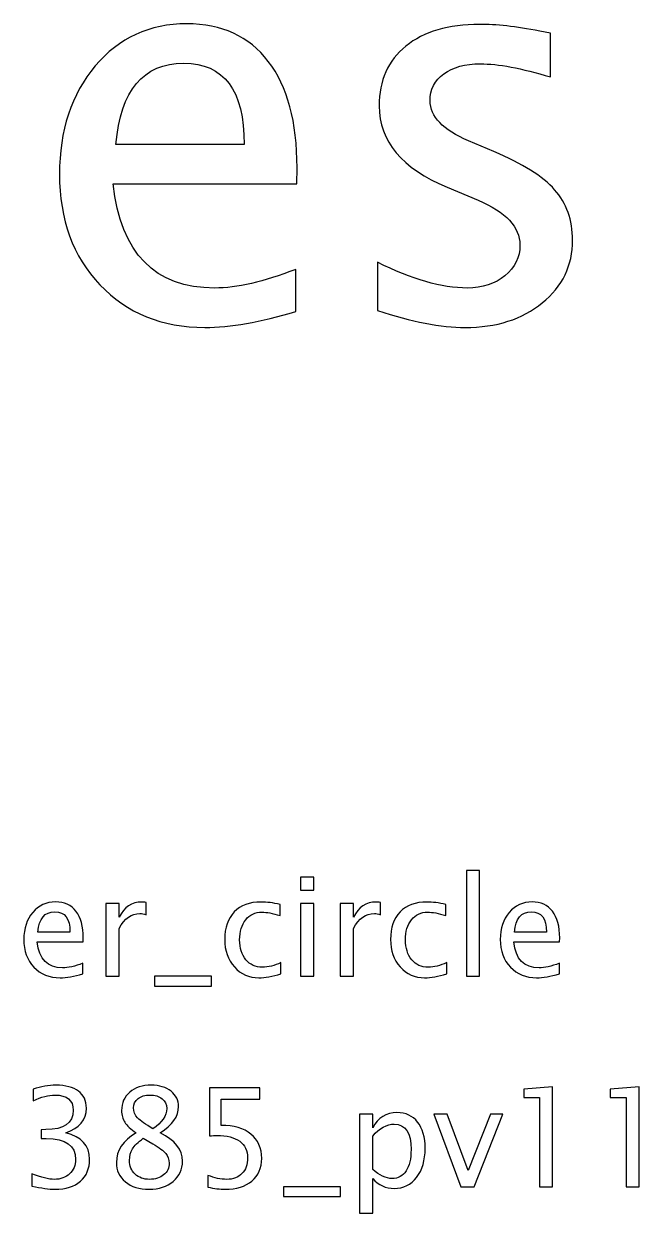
# Model space of a CAD drawing. Header units: centimetres. Extents: x -57 to 41, y -60 to 58.
# Drawn here: x -38.6 to -32.89, y -19.03 to -8 of the extents above; entities that cross this region are included whole.
import ezdxf

# ---------------------------------------------------------------- set-up
doc = ezdxf.new("R2010")
doc.units = ezdxf.units.CM
doc.header["$MEASUREMENT"] = 0
doc.layers.add('Layer 1', color=7, linetype='Continuous')

msp = doc.modelspace()

# ---------------------------------------------------------------- linework, layer by layer
at = {"layer": 'Layer 1'}
for points, knots in [([(-36.07759, -10.67094), (-36.40525, -10.76915), (-36.6855, -10.81826), (-36.91918, -10.81826), (-36.91918, -10.81826), (-37.31796, -10.81826), (-37.64223, -10.68618), (-37.892, -10.42287), (-37.892, -10.42287), (-38.14176, -10.15955), (-38.26707, -9.81835), (-38.26707, -9.3984), (-38.26707, -9.3984), (-38.26707, -8.99115), (-38.157, -8.65672), (-37.93602, -8.3951), (-37.93602, -8.3951), (-37.71504, -8.13433), (-37.43226, -8.00394), (-37.08766, -8.00394), (-37.08766, -8.00394), (-36.7617, -8.00394), (-36.50939, -8.11993), (-36.33159, -8.35192), (-36.33159, -8.35192), (-36.15379, -8.58391), (-36.06489, -8.91241), (-36.06489, -9.33829), (-36.06489, -9.33829), (-36.06489, -9.33829), (-36.06743, -9.4873), (-36.06743, -9.4873), (-36.06743, -9.4873), (-36.06743, -9.4873), (-37.76923, -9.4873), (-37.76923, -9.4873), (-37.76923, -9.4873), (-37.69811, -10.13077), (-37.384, -10.4525), (-36.82774, -10.4525), (-36.82774, -10.4525), (-36.62369, -10.4525), (-36.37392, -10.39493), (-36.07759, -10.27978), (-36.07759, -10.27978), (-36.07759, -10.27978), (-36.07759, -10.67094), (-36.07759, -10.67094)], [0, 0, 0, 0, 0.07692308, 0.07692308, 0.07692308, 0.07692308, 0.15384615, 0.15384615, 0.15384615, 0.15384615, 0.23076923, 0.23076923, 0.23076923, 0.23076923, 0.30769231, 0.30769231, 0.30769231, 0.30769231, 0.38461538, 0.38461538, 0.38461538, 0.38461538, 0.46153846, 0.46153846, 0.46153846, 0.46153846, 0.53846154, 0.53846154, 0.53846154, 0.53846154, 0.61538462, 0.61538462, 0.61538462, 0.61538462, 0.69230769, 0.69230769, 0.69230769, 0.69230769, 0.76923077, 0.76923077, 0.76923077, 0.76923077, 0.84615385, 0.84615385, 0.84615385, 0.84615385, 1, 1, 1, 1]), ([(-35.31982, -10.66078), (-35.31982, -10.66078), (-35.31982, -10.21374), (-35.31982, -10.21374), (-35.31982, -10.21374), (-35.00063, -10.37291), (-34.72377, -10.4525), (-34.48755, -10.4525), (-34.48755, -10.4525), (-34.347, -10.4525), (-34.23016, -10.4144), (-34.13787, -10.3382), (-34.13787, -10.3382), (-34.04559, -10.26285), (-33.99902, -10.16802), (-33.99902, -10.05372), (-33.99902, -10.05372), (-33.99902, -9.88693), (-34.12856, -9.74892), (-34.38764, -9.6397), (-34.38764, -9.6397), (-34.38764, -9.6397), (-34.67297, -9.51863), (-34.67297, -9.51863), (-34.67297, -9.51863), (-35.09376, -9.34421), (-35.30458, -9.09191), (-35.30458, -8.76425), (-35.30458, -8.76425), (-35.30458, -8.52972), (-35.22161, -8.34515), (-35.05566, -8.21053), (-35.05566, -8.21053), (-34.88971, -8.07591), (-34.66196, -8.00902), (-34.37325, -8.00902), (-34.37325, -8.00902), (-34.22339, -8.00902), (-34.03712, -8.02934), (-33.81614, -8.07083), (-33.81614, -8.07083), (-33.81614, -8.07083), (-33.71454, -8.0903), (-33.71454, -8.0903), (-33.71454, -8.0903), (-33.71454, -8.0903), (-33.71454, -8.4967), (-33.71454, -8.4967), (-33.71454, -8.4967), (-33.98632, -8.41542), (-34.20307, -8.37478), (-34.36478, -8.37478), (-34.36478, -8.37478), (-34.50702, -8.37478), (-34.61963, -8.40611), (-34.70514, -8.46791), (-34.70514, -8.46791), (-34.78981, -8.52972), (-34.83214, -8.61269), (-34.83214, -8.71683), (-34.83214, -8.71683), (-34.83214, -8.86331), (-34.71361, -8.98777), (-34.47569, -9.08852), (-34.47569, -9.08852), (-34.47569, -9.08852), (-34.24117, -9.18758), (-34.24117, -9.18758), (-34.24117, -9.18758), (-33.97531, -9.29934), (-33.78735, -9.41787), (-33.67729, -9.54233), (-33.67729, -9.54233), (-33.56637, -9.66679), (-33.51134, -9.82258), (-33.51134, -10.00885), (-33.51134, -10.00885), (-33.51134, -10.24507), (-33.60447, -10.43895), (-33.79159, -10.59051), (-33.79159, -10.59051), (-33.97785, -10.74206), (-34.21661, -10.81826), (-34.50702, -10.81826), (-34.50702, -10.81826), (-34.73054, -10.81826), (-35.00063, -10.76577), (-35.31982, -10.66078)], [0, 0, 0, 0, 0.04347826, 0.04347826, 0.04347826, 0.04347826, 0.08695652, 0.08695652, 0.08695652, 0.08695652, 0.13043478, 0.13043478, 0.13043478, 0.13043478, 0.17391304, 0.17391304, 0.17391304, 0.17391304, 0.2173913, 0.2173913, 0.2173913, 0.2173913, 0.26086957, 0.26086957, 0.26086957, 0.26086957, 0.30434783, 0.30434783, 0.30434783, 0.30434783, 0.34782609, 0.34782609, 0.34782609, 0.34782609, 0.39130435, 0.39130435, 0.39130435, 0.39130435, 0.43478261, 0.43478261, 0.43478261, 0.43478261, 0.47826087, 0.47826087, 0.47826087, 0.47826087, 0.52173913, 0.52173913, 0.52173913, 0.52173913, 0.56521739, 0.56521739, 0.56521739, 0.56521739, 0.60869565, 0.60869565, 0.60869565, 0.60869565, 0.65217391, 0.65217391, 0.65217391, 0.65217391, 0.69565217, 0.69565217, 0.69565217, 0.69565217, 0.73913043, 0.73913043, 0.73913043, 0.73913043, 0.7826087, 0.7826087, 0.7826087, 0.7826087, 0.82608696, 0.82608696, 0.82608696, 0.82608696, 0.86956522, 0.86956522, 0.86956522, 0.86956522, 0.91304348, 0.91304348, 0.91304348, 0.91304348, 1, 1, 1, 1]), ([(-37.74383, -9.12154), (-37.74383, -9.12154), (-36.55511, -9.12154), (-36.55511, -9.12154), (-36.55511, -9.12154), (-36.55511, -8.62031), (-36.74222, -8.3697), (-37.1156, -8.3697), (-37.1156, -8.3697), (-37.49152, -8.3697), (-37.70065, -8.62031), (-37.74383, -9.12154)], [0, 0, 0, 0, 0.25, 0.25, 0.25, 0.25, 0.5, 0.5, 0.5, 0.5, 1, 1, 1, 1]), ([(-34.49487, -16.82956), (-34.49487, -16.82956), (-34.49487, -15.85039), (-34.49487, -15.85039), (-34.49487, -15.85039), (-34.49487, -15.85039), (-34.37295, -15.85039), (-34.37295, -15.85039), (-34.37295, -15.85039), (-34.37295, -15.85039), (-34.37295, -16.82956), (-34.37295, -16.82956), (-34.37295, -16.82956), (-34.37295, -16.82956), (-34.49487, -16.82956), (-34.49487, -16.82956)], [0, 0, 0, 0, 0.2, 0.2, 0.2, 0.2, 0.4, 0.4, 0.4, 0.4, 0.6, 0.6, 0.6, 0.6, 1, 1, 1, 1]), ([(-36.03199, -16.03327), (-36.03199, -16.03327), (-36.03199, -15.91135), (-36.03199, -15.91135), (-36.03199, -15.91135), (-36.03199, -15.91135), (-35.91007, -15.91135), (-35.91007, -15.91135), (-35.91007, -15.91135), (-35.91007, -15.91135), (-35.91007, -16.03327), (-35.91007, -16.03327), (-35.91007, -16.03327), (-35.91007, -16.03327), (-36.03199, -16.03327), (-36.03199, -16.03327)], [0, 0, 0, 0, 0.2, 0.2, 0.2, 0.2, 0.4, 0.4, 0.4, 0.4, 0.6, 0.6, 0.6, 0.6, 1, 1, 1, 1]), ([(-38.05065, -16.80797), (-38.13256, -16.83252), (-38.20263, -16.8448), (-38.26105, -16.8448), (-38.26105, -16.8448), (-38.36074, -16.8448), (-38.44181, -16.81178), (-38.50425, -16.74595), (-38.50425, -16.74595), (-38.56669, -16.68012), (-38.59802, -16.59482), (-38.59802, -16.48983), (-38.59802, -16.48983), (-38.59802, -16.38802), (-38.5705, -16.30441), (-38.51526, -16.23901), (-38.51526, -16.23901), (-38.46001, -16.17382), (-38.38932, -16.14122), (-38.30317, -16.14122), (-38.30317, -16.14122), (-38.22168, -16.14122), (-38.1586, -16.17022), (-38.11415, -16.22821), (-38.11415, -16.22821), (-38.0697, -16.28621), (-38.04747, -16.36834), (-38.04747, -16.47481), (-38.04747, -16.47481), (-38.04747, -16.47481), (-38.04811, -16.51206), (-38.04811, -16.51206), (-38.04811, -16.51206), (-38.04811, -16.51206), (-38.47356, -16.51206), (-38.47356, -16.51206), (-38.47356, -16.51206), (-38.45578, -16.67293), (-38.37725, -16.75336), (-38.23819, -16.75336), (-38.23819, -16.75336), (-38.18717, -16.75336), (-38.12473, -16.73897), (-38.05065, -16.71018), (-38.05065, -16.71018), (-38.05065, -16.71018), (-38.05065, -16.80797), (-38.05065, -16.80797)], [0, 0, 0, 0, 0.07692308, 0.07692308, 0.07692308, 0.07692308, 0.15384615, 0.15384615, 0.15384615, 0.15384615, 0.23076923, 0.23076923, 0.23076923, 0.23076923, 0.30769231, 0.30769231, 0.30769231, 0.30769231, 0.38461538, 0.38461538, 0.38461538, 0.38461538, 0.46153846, 0.46153846, 0.46153846, 0.46153846, 0.53846154, 0.53846154, 0.53846154, 0.53846154, 0.61538462, 0.61538462, 0.61538462, 0.61538462, 0.69230769, 0.69230769, 0.69230769, 0.69230769, 0.76923077, 0.76923077, 0.76923077, 0.76923077, 0.84615385, 0.84615385, 0.84615385, 0.84615385, 1, 1, 1, 1]), ([(-37.83708, -16.82956), (-37.83708, -16.82956), (-37.83708, -16.15646), (-37.83708, -16.15646), (-37.83708, -16.15646), (-37.83708, -16.15646), (-37.71516, -16.15646), (-37.71516, -16.15646), (-37.71516, -16.15646), (-37.71516, -16.15646), (-37.71516, -16.28367), (-37.71516, -16.28367), (-37.71516, -16.28367), (-37.66669, -16.18948), (-37.59641, -16.14249), (-37.50413, -16.14249), (-37.50413, -16.14249), (-37.49164, -16.14249), (-37.47852, -16.14355), (-37.46497, -16.14566), (-37.46497, -16.14566), (-37.46497, -16.14566), (-37.46497, -16.25975), (-37.46497, -16.25975), (-37.46497, -16.25975), (-37.48614, -16.25277), (-37.50476, -16.24917), (-37.52085, -16.24917), (-37.52085, -16.24917), (-37.59832, -16.24917), (-37.66309, -16.29489), (-37.71516, -16.38654), (-37.71516, -16.38654), (-37.71516, -16.38654), (-37.71516, -16.82956), (-37.71516, -16.82956), (-37.71516, -16.82956), (-37.71516, -16.82956), (-37.83708, -16.82956), (-37.83708, -16.82956)], [0, 0, 0, 0, 0.09090909, 0.09090909, 0.09090909, 0.09090909, 0.18181818, 0.18181818, 0.18181818, 0.18181818, 0.27272727, 0.27272727, 0.27272727, 0.27272727, 0.36363636, 0.36363636, 0.36363636, 0.36363636, 0.45454545, 0.45454545, 0.45454545, 0.45454545, 0.54545455, 0.54545455, 0.54545455, 0.54545455, 0.63636364, 0.63636364, 0.63636364, 0.63636364, 0.72727273, 0.72727273, 0.72727273, 0.72727273, 0.81818182, 0.81818182, 0.81818182, 0.81818182, 1, 1, 1, 1]), ([(-36.21508, -16.80924), (-36.29403, -16.83295), (-36.36219, -16.8448), (-36.41955, -16.8448), (-36.41955, -16.8448), (-36.51057, -16.8448), (-36.58592, -16.81114), (-36.64582, -16.74405), (-36.64582, -16.74405), (-36.70572, -16.67674), (-36.73578, -16.59186), (-36.73578, -16.48962), (-36.73578, -16.48962), (-36.73578, -16.3804), (-36.70615, -16.2951), (-36.64688, -16.23414), (-36.64688, -16.23414), (-36.58761, -16.17297), (-36.50485, -16.14249), (-36.39859, -16.14249), (-36.39859, -16.14249), (-36.34631, -16.14249), (-36.28747, -16.14969), (-36.2227, -16.16408), (-36.2227, -16.16408), (-36.2227, -16.16408), (-36.2227, -16.26695), (-36.2227, -16.26695), (-36.2227, -16.26695), (-36.29149, -16.24663), (-36.34758, -16.23647), (-36.39076, -16.23647), (-36.39076, -16.23647), (-36.45342, -16.23647), (-36.50358, -16.25996), (-36.54105, -16.30674), (-36.54105, -16.30674), (-36.57851, -16.35352), (-36.59735, -16.41596), (-36.59735, -16.49386), (-36.59735, -16.49386), (-36.59735, -16.56942), (-36.57788, -16.63038), (-36.53914, -16.67716), (-36.53914, -16.67716), (-36.50041, -16.72373), (-36.44982, -16.74701), (-36.38695, -16.74701), (-36.38695, -16.74701), (-36.33128, -16.74701), (-36.27413, -16.73262), (-36.21508, -16.70383), (-36.21508, -16.70383), (-36.21508, -16.70383), (-36.21508, -16.80924), (-36.21508, -16.80924)], [0, 0, 0, 0, 0.06666667, 0.06666667, 0.06666667, 0.06666667, 0.13333333, 0.13333333, 0.13333333, 0.13333333, 0.2, 0.2, 0.2, 0.2, 0.26666667, 0.26666667, 0.26666667, 0.26666667, 0.33333333, 0.33333333, 0.33333333, 0.33333333, 0.4, 0.4, 0.4, 0.4, 0.46666667, 0.46666667, 0.46666667, 0.46666667, 0.53333333, 0.53333333, 0.53333333, 0.53333333, 0.6, 0.6, 0.6, 0.6, 0.66666667, 0.66666667, 0.66666667, 0.66666667, 0.73333333, 0.73333333, 0.73333333, 0.73333333, 0.8, 0.8, 0.8, 0.8, 0.86666667, 0.86666667, 0.86666667, 0.86666667, 1, 1, 1, 1]), ([(-36.03199, -16.82956), (-36.03199, -16.82956), (-36.03199, -16.15646), (-36.03199, -16.15646), (-36.03199, -16.15646), (-36.03199, -16.15646), (-35.91007, -16.15646), (-35.91007, -16.15646), (-35.91007, -16.15646), (-35.91007, -16.15646), (-35.91007, -16.82956), (-35.91007, -16.82956), (-35.91007, -16.82956), (-35.91007, -16.82956), (-36.03199, -16.82956), (-36.03199, -16.82956)], [0, 0, 0, 0, 0.2, 0.2, 0.2, 0.2, 0.4, 0.4, 0.4, 0.4, 0.6, 0.6, 0.6, 0.6, 1, 1, 1, 1]), ([(-35.66496, -16.82956), (-35.66496, -16.82956), (-35.66496, -16.15646), (-35.66496, -16.15646), (-35.66496, -16.15646), (-35.66496, -16.15646), (-35.54304, -16.15646), (-35.54304, -16.15646), (-35.54304, -16.15646), (-35.54304, -16.15646), (-35.54304, -16.28367), (-35.54304, -16.28367), (-35.54304, -16.28367), (-35.49457, -16.18948), (-35.42429, -16.14249), (-35.33201, -16.14249), (-35.33201, -16.14249), (-35.31952, -16.14249), (-35.3064, -16.14355), (-35.29285, -16.14566), (-35.29285, -16.14566), (-35.29285, -16.14566), (-35.29285, -16.25975), (-35.29285, -16.25975), (-35.29285, -16.25975), (-35.31402, -16.25277), (-35.33264, -16.24917), (-35.34873, -16.24917), (-35.34873, -16.24917), (-35.4262, -16.24917), (-35.49097, -16.29489), (-35.54304, -16.38654), (-35.54304, -16.38654), (-35.54304, -16.38654), (-35.54304, -16.82956), (-35.54304, -16.82956), (-35.54304, -16.82956), (-35.54304, -16.82956), (-35.66496, -16.82956), (-35.66496, -16.82956)], [0, 0, 0, 0, 0.09090909, 0.09090909, 0.09090909, 0.09090909, 0.18181818, 0.18181818, 0.18181818, 0.18181818, 0.27272727, 0.27272727, 0.27272727, 0.27272727, 0.36363636, 0.36363636, 0.36363636, 0.36363636, 0.45454545, 0.45454545, 0.45454545, 0.45454545, 0.54545455, 0.54545455, 0.54545455, 0.54545455, 0.63636364, 0.63636364, 0.63636364, 0.63636364, 0.72727273, 0.72727273, 0.72727273, 0.72727273, 0.81818182, 0.81818182, 0.81818182, 0.81818182, 1, 1, 1, 1]), ([(-34.67796, -16.80924), (-34.75691, -16.83295), (-34.82507, -16.8448), (-34.88243, -16.8448), (-34.88243, -16.8448), (-34.97345, -16.8448), (-35.0488, -16.81114), (-35.1087, -16.74405), (-35.1087, -16.74405), (-35.1686, -16.67674), (-35.19866, -16.59186), (-35.19866, -16.48962), (-35.19866, -16.48962), (-35.19866, -16.3804), (-35.16903, -16.2951), (-35.10976, -16.23414), (-35.10976, -16.23414), (-35.05049, -16.17297), (-34.96773, -16.14249), (-34.86147, -16.14249), (-34.86147, -16.14249), (-34.80919, -16.14249), (-34.75035, -16.14969), (-34.68558, -16.16408), (-34.68558, -16.16408), (-34.68558, -16.16408), (-34.68558, -16.26695), (-34.68558, -16.26695), (-34.68558, -16.26695), (-34.75437, -16.24663), (-34.81046, -16.23647), (-34.85364, -16.23647), (-34.85364, -16.23647), (-34.9163, -16.23647), (-34.96646, -16.25996), (-35.00393, -16.30674), (-35.00393, -16.30674), (-35.04139, -16.35352), (-35.06023, -16.41596), (-35.06023, -16.49386), (-35.06023, -16.49386), (-35.06023, -16.56942), (-35.04076, -16.63038), (-35.00202, -16.67716), (-35.00202, -16.67716), (-34.96329, -16.72373), (-34.9127, -16.74701), (-34.84983, -16.74701), (-34.84983, -16.74701), (-34.79416, -16.74701), (-34.73701, -16.73262), (-34.67796, -16.70383), (-34.67796, -16.70383), (-34.67796, -16.70383), (-34.67796, -16.80924), (-34.67796, -16.80924)], [0, 0, 0, 0, 0.06666667, 0.06666667, 0.06666667, 0.06666667, 0.13333333, 0.13333333, 0.13333333, 0.13333333, 0.2, 0.2, 0.2, 0.2, 0.26666667, 0.26666667, 0.26666667, 0.26666667, 0.33333333, 0.33333333, 0.33333333, 0.33333333, 0.4, 0.4, 0.4, 0.4, 0.46666667, 0.46666667, 0.46666667, 0.46666667, 0.53333333, 0.53333333, 0.53333333, 0.53333333, 0.6, 0.6, 0.6, 0.6, 0.66666667, 0.66666667, 0.66666667, 0.66666667, 0.73333333, 0.73333333, 0.73333333, 0.73333333, 0.8, 0.8, 0.8, 0.8, 0.86666667, 0.86666667, 0.86666667, 0.86666667, 1, 1, 1, 1]), ([(-33.63381, -16.80797), (-33.71572, -16.83252), (-33.78579, -16.8448), (-33.84421, -16.8448), (-33.84421, -16.8448), (-33.9439, -16.8448), (-34.02497, -16.81178), (-34.08741, -16.74595), (-34.08741, -16.74595), (-34.14985, -16.68012), (-34.18118, -16.59482), (-34.18118, -16.48983), (-34.18118, -16.48983), (-34.18118, -16.38802), (-34.15366, -16.30441), (-34.09842, -16.23901), (-34.09842, -16.23901), (-34.04317, -16.17382), (-33.97248, -16.14122), (-33.88633, -16.14122), (-33.88633, -16.14122), (-33.80484, -16.14122), (-33.74176, -16.17022), (-33.69731, -16.22821), (-33.69731, -16.22821), (-33.65286, -16.28621), (-33.63063, -16.36834), (-33.63063, -16.47481), (-33.63063, -16.47481), (-33.63063, -16.47481), (-33.63127, -16.51206), (-33.63127, -16.51206), (-33.63127, -16.51206), (-33.63127, -16.51206), (-34.05672, -16.51206), (-34.05672, -16.51206), (-34.05672, -16.51206), (-34.03894, -16.67293), (-33.96041, -16.75336), (-33.82135, -16.75336), (-33.82135, -16.75336), (-33.77033, -16.75336), (-33.70789, -16.73897), (-33.63381, -16.71018), (-33.63381, -16.71018), (-33.63381, -16.71018), (-33.63381, -16.80797), (-33.63381, -16.80797)], [0, 0, 0, 0, 0.07692308, 0.07692308, 0.07692308, 0.07692308, 0.15384615, 0.15384615, 0.15384615, 0.15384615, 0.23076923, 0.23076923, 0.23076923, 0.23076923, 0.30769231, 0.30769231, 0.30769231, 0.30769231, 0.38461538, 0.38461538, 0.38461538, 0.38461538, 0.46153846, 0.46153846, 0.46153846, 0.46153846, 0.53846154, 0.53846154, 0.53846154, 0.53846154, 0.61538462, 0.61538462, 0.61538462, 0.61538462, 0.69230769, 0.69230769, 0.69230769, 0.69230769, 0.76923077, 0.76923077, 0.76923077, 0.76923077, 0.84615385, 0.84615385, 0.84615385, 0.84615385, 1, 1, 1, 1]), ([(-38.46721, -16.42062), (-38.46721, -16.42062), (-38.17003, -16.42062), (-38.17003, -16.42062), (-38.17003, -16.42062), (-38.17003, -16.29531), (-38.21681, -16.23266), (-38.31015, -16.23266), (-38.31015, -16.23266), (-38.40413, -16.23266), (-38.45641, -16.29531), (-38.46721, -16.42062)], [0, 0, 0, 0, 0.25, 0.25, 0.25, 0.25, 0.5, 0.5, 0.5, 0.5, 1, 1, 1, 1]), ([(-34.05037, -16.42062), (-34.05037, -16.42062), (-33.75319, -16.42062), (-33.75319, -16.42062), (-33.75319, -16.42062), (-33.75319, -16.29531), (-33.79997, -16.23266), (-33.89331, -16.23266), (-33.89331, -16.23266), (-33.98729, -16.23266), (-34.03957, -16.29531), (-34.05037, -16.42062)], [0, 0, 0, 0, 0.25, 0.25, 0.25, 0.25, 0.5, 0.5, 0.5, 0.5, 1, 1, 1, 1]), ([(-37.38602, -16.921), (-37.38602, -16.921), (-37.38602, -16.82956), (-37.38602, -16.82956), (-37.38602, -16.82956), (-37.38602, -16.82956), (-36.8577, -16.82956), (-36.8577, -16.82956), (-36.8577, -16.82956), (-36.8577, -16.82956), (-36.8577, -16.921), (-36.8577, -16.921), (-36.8577, -16.921), (-36.8577, -16.921), (-37.38602, -16.921), (-37.38602, -16.921)], [0, 0, 0, 0, 0.2, 0.2, 0.2, 0.2, 0.4, 0.4, 0.4, 0.4, 0.6, 0.6, 0.6, 0.6, 1, 1, 1, 1]), ([(-38.52236, -18.77478), (-38.52236, -18.77478), (-38.52236, -18.66048), (-38.52236, -18.66048), (-38.52236, -18.66048), (-38.43515, -18.69519), (-38.36678, -18.71255), (-38.31662, -18.71255), (-38.31662, -18.71255), (-38.25756, -18.71255), (-38.20994, -18.69562), (-38.17332, -18.66154), (-38.17332, -18.66154), (-38.1367, -18.62746), (-38.1185, -18.58301), (-38.1185, -18.5284), (-38.1185, -18.5284), (-38.1185, -18.39886), (-38.20867, -18.33409), (-38.38901, -18.33409), (-38.38901, -18.33409), (-38.38901, -18.33409), (-38.43727, -18.33409), (-38.43727, -18.33409), (-38.43727, -18.33409), (-38.43727, -18.33409), (-38.43727, -18.25217), (-38.43727, -18.25217), (-38.43727, -18.25217), (-38.43727, -18.25217), (-38.39451, -18.25154), (-38.39451, -18.25154), (-38.39451, -18.25154), (-38.22497, -18.25154), (-38.14009, -18.19185), (-38.14009, -18.07226), (-38.14009, -18.07226), (-38.14009, -17.97849), (-38.19639, -17.9315), (-38.30879, -17.9315), (-38.30879, -17.9315), (-38.36911, -17.9315), (-38.436, -17.94886), (-38.50966, -17.98357), (-38.50966, -17.98357), (-38.50966, -17.98357), (-38.50966, -17.87689), (-38.50966, -17.87689), (-38.50966, -17.87689), (-38.43748, -17.85234), (-38.36784, -17.84006), (-38.30096, -17.84006), (-38.30096, -17.84006), (-38.20994, -17.84006), (-38.13988, -17.85826), (-38.09119, -17.89467), (-38.09119, -17.89467), (-38.04251, -17.93086), (-38.01817, -17.98357), (-38.01817, -18.05257), (-38.01817, -18.05257), (-38.01817, -18.16031), (-38.08188, -18.23715), (-38.20952, -18.28287), (-38.20952, -18.28287), (-38.06156, -18.31737), (-37.98769, -18.39844), (-37.98769, -18.52649), (-37.98769, -18.52649), (-37.98769, -18.61285), (-38.01626, -18.6808), (-38.0732, -18.73012), (-38.0732, -18.73012), (-38.13014, -18.77944), (-38.20846, -18.80399), (-38.30794, -18.80399), (-38.30794, -18.80399), (-38.36467, -18.80399), (-38.436, -18.79425), (-38.52236, -18.77478)], [0, 0, 0, 0, 0.04761905, 0.04761905, 0.04761905, 0.04761905, 0.0952381, 0.0952381, 0.0952381, 0.0952381, 0.14285714, 0.14285714, 0.14285714, 0.14285714, 0.19047619, 0.19047619, 0.19047619, 0.19047619, 0.23809524, 0.23809524, 0.23809524, 0.23809524, 0.28571429, 0.28571429, 0.28571429, 0.28571429, 0.33333333, 0.33333333, 0.33333333, 0.33333333, 0.38095238, 0.38095238, 0.38095238, 0.38095238, 0.42857143, 0.42857143, 0.42857143, 0.42857143, 0.47619048, 0.47619048, 0.47619048, 0.47619048, 0.52380952, 0.52380952, 0.52380952, 0.52380952, 0.57142857, 0.57142857, 0.57142857, 0.57142857, 0.61904762, 0.61904762, 0.61904762, 0.61904762, 0.66666667, 0.66666667, 0.66666667, 0.66666667, 0.71428571, 0.71428571, 0.71428571, 0.71428571, 0.76190476, 0.76190476, 0.76190476, 0.76190476, 0.80952381, 0.80952381, 0.80952381, 0.80952381, 0.85714286, 0.85714286, 0.85714286, 0.85714286, 0.9047619, 0.9047619, 0.9047619, 0.9047619, 1, 1, 1, 1]), ([(-37.55674, -18.28138), (-37.60712, -18.24625), (-37.64225, -18.21365), (-37.66194, -18.18338), (-37.66194, -18.18338), (-37.68162, -18.15333), (-37.69136, -18.11692), (-37.69136, -18.07437), (-37.69136, -18.07437), (-37.69136, -18.00495), (-37.66596, -17.94843), (-37.61537, -17.90504), (-37.61537, -17.90504), (-37.56457, -17.86165), (-37.49832, -17.84006), (-37.41662, -17.84006), (-37.41662, -17.84006), (-37.34126, -17.84006), (-37.28009, -17.85847), (-37.23331, -17.8953), (-37.23331, -17.8953), (-37.18653, -17.93192), (-37.16304, -17.97976), (-37.16304, -18.03839), (-37.16304, -18.03839), (-37.16304, -18.12729), (-37.21998, -18.20836), (-37.33364, -18.28138), (-37.33364, -18.28138), (-37.19542, -18.34912), (-37.12621, -18.43654), (-37.12621, -18.54364), (-37.12621, -18.54364), (-37.12621, -18.62005), (-37.15521, -18.68249), (-37.21299, -18.73118), (-37.21299, -18.73118), (-37.27078, -18.77965), (-37.34507, -18.80399), (-37.43609, -18.80399), (-37.43609, -18.80399), (-37.52689, -18.80399), (-37.60013, -18.78113), (-37.65601, -18.73541), (-37.65601, -18.73541), (-37.71168, -18.6899), (-37.73962, -18.62979), (-37.73962, -18.55549), (-37.73962, -18.55549), (-37.73962, -18.44543), (-37.67866, -18.3542), (-37.55674, -18.28138)], [0, 0, 0, 0, 0.07142857, 0.07142857, 0.07142857, 0.07142857, 0.14285714, 0.14285714, 0.14285714, 0.14285714, 0.21428571, 0.21428571, 0.21428571, 0.21428571, 0.28571429, 0.28571429, 0.28571429, 0.28571429, 0.35714286, 0.35714286, 0.35714286, 0.35714286, 0.42857143, 0.42857143, 0.42857143, 0.42857143, 0.5, 0.5, 0.5, 0.5, 0.57142857, 0.57142857, 0.57142857, 0.57142857, 0.64285714, 0.64285714, 0.64285714, 0.64285714, 0.71428571, 0.71428571, 0.71428571, 0.71428571, 0.78571429, 0.78571429, 0.78571429, 0.78571429, 0.85714286, 0.85714286, 0.85714286, 0.85714286, 1, 1, 1, 1]), ([(-33.8185, -18.78113), (-33.8185, -18.78113), (-33.8185, -17.95436), (-33.8185, -17.95436), (-33.8185, -17.95436), (-33.8185, -17.95436), (-33.96455, -17.95436), (-33.96455, -17.95436), (-33.96455, -17.95436), (-33.96455, -17.95436), (-33.96455, -17.87816), (-33.96455, -17.87816), (-33.96455, -17.87816), (-33.96455, -17.87816), (-33.69658, -17.8553), (-33.69658, -17.8553), (-33.69658, -17.8553), (-33.69658, -17.8553), (-33.69658, -18.78113), (-33.69658, -18.78113), (-33.69658, -18.78113), (-33.69658, -18.78113), (-33.8185, -18.78113), (-33.8185, -18.78113)], [0, 0, 0, 0, 0.14285714, 0.14285714, 0.14285714, 0.14285714, 0.28571429, 0.28571429, 0.28571429, 0.28571429, 0.42857143, 0.42857143, 0.42857143, 0.42857143, 0.57142857, 0.57142857, 0.57142857, 0.57142857, 0.71428571, 0.71428571, 0.71428571, 0.71428571, 1, 1, 1, 1]), ([(-33.01544, -18.78113), (-33.01544, -18.78113), (-33.01544, -17.95436), (-33.01544, -17.95436), (-33.01544, -17.95436), (-33.01544, -17.95436), (-33.16149, -17.95436), (-33.16149, -17.95436), (-33.16149, -17.95436), (-33.16149, -17.95436), (-33.16149, -17.87816), (-33.16149, -17.87816), (-33.16149, -17.87816), (-33.16149, -17.87816), (-32.89352, -17.8553), (-32.89352, -17.8553), (-32.89352, -17.8553), (-32.89352, -17.8553), (-32.89352, -18.78113), (-32.89352, -18.78113), (-32.89352, -18.78113), (-32.89352, -18.78113), (-33.01544, -18.78113), (-33.01544, -18.78113)], [0, 0, 0, 0, 0.14285714, 0.14285714, 0.14285714, 0.14285714, 0.28571429, 0.28571429, 0.28571429, 0.28571429, 0.42857143, 0.42857143, 0.42857143, 0.42857143, 0.57142857, 0.57142857, 0.57142857, 0.57142857, 0.71428571, 0.71428571, 0.71428571, 0.71428571, 1, 1, 1, 1]), ([(-37.4018, -18.24307), (-37.31629, -18.18656), (-37.27353, -18.1239), (-37.27353, -18.05469), (-37.27353, -18.05469), (-37.27353, -18.01765), (-37.28792, -17.98801), (-37.3165, -17.96537), (-37.3165, -17.96537), (-37.34528, -17.94272), (-37.38275, -17.9315), (-37.4291, -17.9315), (-37.4291, -17.9315), (-37.47398, -17.9315), (-37.5106, -17.94251), (-37.53875, -17.96473), (-37.53875, -17.96473), (-37.5669, -17.98696), (-37.58087, -18.01553), (-37.58087, -18.05088), (-37.58087, -18.05088), (-37.58087, -18.08517), (-37.56817, -18.11607), (-37.54277, -18.14359), (-37.54277, -18.14359), (-37.51737, -18.17089), (-37.47038, -18.20413), (-37.4018, -18.24307)], [0, 0, 0, 0, 0.125, 0.125, 0.125, 0.125, 0.25, 0.25, 0.25, 0.25, 0.375, 0.375, 0.375, 0.375, 0.5, 0.5, 0.5, 0.5, 0.625, 0.625, 0.625, 0.625, 0.75, 0.75, 0.75, 0.75, 1, 1, 1, 1]), ([(-36.89084, -18.78494), (-36.89084, -18.78494), (-36.89084, -18.67572), (-36.89084, -18.67572), (-36.89084, -18.67572), (-36.83009, -18.70027), (-36.77252, -18.71255), (-36.71748, -18.71255), (-36.71748, -18.71255), (-36.65737, -18.71255), (-36.60996, -18.69477), (-36.57546, -18.65921), (-36.57546, -18.65921), (-36.54095, -18.62365), (-36.52381, -18.57475), (-36.52381, -18.51252), (-36.52381, -18.51252), (-36.52381, -18.44564), (-36.54815, -18.39441), (-36.59683, -18.35907), (-36.59683, -18.35907), (-36.64552, -18.32372), (-36.716, -18.30615), (-36.80808, -18.30615), (-36.80808, -18.30615), (-36.82946, -18.30615), (-36.8521, -18.30763), (-36.8756, -18.31059), (-36.8756, -18.31059), (-36.8756, -18.31059), (-36.8756, -17.86292), (-36.8756, -17.86292), (-36.8756, -17.86292), (-36.8756, -17.86292), (-36.41078, -17.86292), (-36.41078, -17.86292), (-36.41078, -17.86292), (-36.41078, -17.86292), (-36.41078, -17.9696), (-36.41078, -17.9696), (-36.41078, -17.9696), (-36.41078, -17.9696), (-36.76892, -17.9696), (-36.76892, -17.9696), (-36.76892, -17.9696), (-36.76892, -17.9696), (-36.76892, -18.21217), (-36.76892, -18.21217), (-36.76892, -18.21217), (-36.65081, -18.21217), (-36.55873, -18.23926), (-36.49248, -18.29345), (-36.49248, -18.29345), (-36.42623, -18.34742), (-36.393, -18.42235), (-36.393, -18.51824), (-36.393, -18.51824), (-36.393, -18.60756), (-36.42306, -18.67741), (-36.48317, -18.728), (-36.48317, -18.728), (-36.54328, -18.77859), (-36.62626, -18.80399), (-36.73209, -18.80399), (-36.73209, -18.80399), (-36.77929, -18.80399), (-36.83221, -18.79764), (-36.89084, -18.78494)], [0, 0, 0, 0, 0.05555556, 0.05555556, 0.05555556, 0.05555556, 0.11111111, 0.11111111, 0.11111111, 0.11111111, 0.16666667, 0.16666667, 0.16666667, 0.16666667, 0.22222222, 0.22222222, 0.22222222, 0.22222222, 0.27777778, 0.27777778, 0.27777778, 0.27777778, 0.33333333, 0.33333333, 0.33333333, 0.33333333, 0.38888889, 0.38888889, 0.38888889, 0.38888889, 0.44444444, 0.44444444, 0.44444444, 0.44444444, 0.5, 0.5, 0.5, 0.5, 0.55555556, 0.55555556, 0.55555556, 0.55555556, 0.61111111, 0.61111111, 0.61111111, 0.61111111, 0.66666667, 0.66666667, 0.66666667, 0.66666667, 0.72222222, 0.72222222, 0.72222222, 0.72222222, 0.77777778, 0.77777778, 0.77777778, 0.77777778, 0.83333333, 0.83333333, 0.83333333, 0.83333333, 0.88888889, 0.88888889, 0.88888889, 0.88888889, 1, 1, 1, 1]), ([(-35.4858, -19.02624), (-35.4858, -19.02624), (-35.4858, -18.10803), (-35.4858, -18.10803), (-35.4858, -18.10803), (-35.4858, -18.10803), (-35.36388, -18.10803), (-35.36388, -18.10803), (-35.36388, -18.10803), (-35.36388, -18.10803), (-35.36388, -18.23524), (-35.36388, -18.23524), (-35.36388, -18.23524), (-35.31393, -18.14105), (-35.23878, -18.09406), (-35.13867, -18.09406), (-35.13867, -18.09406), (-35.0576, -18.09406), (-34.99389, -18.12348), (-34.94732, -18.18254), (-34.94732, -18.18254), (-34.90075, -18.24159), (-34.87747, -18.32224), (-34.87747, -18.42447), (-34.87747, -18.42447), (-34.87747, -18.53581), (-34.90393, -18.62577), (-34.95663, -18.69392), (-34.95663, -18.69392), (-35.00934, -18.76229), (-35.07876, -18.79637), (-35.1647, -18.79637), (-35.1647, -18.79637), (-35.2445, -18.79637), (-35.31096, -18.76589), (-35.36388, -18.70472), (-35.36388, -18.70472), (-35.36388, -18.70472), (-35.36388, -19.02624), (-35.36388, -19.02624), (-35.36388, -19.02624), (-35.36388, -19.02624), (-35.4858, -19.02624), (-35.4858, -19.02624)], [0, 0, 0, 0, 0.08333333, 0.08333333, 0.08333333, 0.08333333, 0.16666667, 0.16666667, 0.16666667, 0.16666667, 0.25, 0.25, 0.25, 0.25, 0.33333333, 0.33333333, 0.33333333, 0.33333333, 0.41666667, 0.41666667, 0.41666667, 0.41666667, 0.5, 0.5, 0.5, 0.5, 0.58333333, 0.58333333, 0.58333333, 0.58333333, 0.66666667, 0.66666667, 0.66666667, 0.66666667, 0.75, 0.75, 0.75, 0.75, 0.83333333, 0.83333333, 0.83333333, 0.83333333, 1, 1, 1, 1]), ([(-34.54643, -18.78113), (-34.54643, -18.78113), (-34.79704, -18.10803), (-34.79704, -18.10803), (-34.79704, -18.10803), (-34.79704, -18.10803), (-34.67512, -18.10803), (-34.67512, -18.10803), (-34.67512, -18.10803), (-34.67512, -18.10803), (-34.47975, -18.63106), (-34.47975, -18.63106), (-34.47975, -18.63106), (-34.47975, -18.63106), (-34.27295, -18.10803), (-34.27295, -18.10803), (-34.27295, -18.10803), (-34.27295, -18.10803), (-34.15823, -18.10803), (-34.15823, -18.10803), (-34.15823, -18.10803), (-34.15823, -18.10803), (-34.42429, -18.78113), (-34.42429, -18.78113), (-34.42429, -18.78113), (-34.42429, -18.78113), (-34.54643, -18.78113), (-34.54643, -18.78113)], [0, 0, 0, 0, 0.125, 0.125, 0.125, 0.125, 0.25, 0.25, 0.25, 0.25, 0.375, 0.375, 0.375, 0.375, 0.5, 0.5, 0.5, 0.5, 0.625, 0.625, 0.625, 0.625, 0.75, 0.75, 0.75, 0.75, 1, 1, 1, 1]), ([(-35.36388, -18.62069), (-35.30101, -18.67678), (-35.24111, -18.70493), (-35.18417, -18.70493), (-35.18417, -18.70493), (-35.12808, -18.70493), (-35.08469, -18.68143), (-35.05421, -18.63466), (-35.05421, -18.63466), (-35.02352, -18.58788), (-35.00828, -18.52205), (-35.00828, -18.43696), (-35.00828, -18.43696), (-35.00828, -18.27948), (-35.06035, -18.20074), (-35.16449, -18.20074), (-35.16449, -18.20074), (-35.23265, -18.20074), (-35.29911, -18.23757), (-35.36388, -18.31144), (-35.36388, -18.31144), (-35.36388, -18.31144), (-35.36388, -18.62069), (-35.36388, -18.62069)], [0, 0, 0, 0, 0.14285714, 0.14285714, 0.14285714, 0.14285714, 0.28571429, 0.28571429, 0.28571429, 0.28571429, 0.42857143, 0.42857143, 0.42857143, 0.42857143, 0.57142857, 0.57142857, 0.57142857, 0.57142857, 0.71428571, 0.71428571, 0.71428571, 0.71428571, 1, 1, 1, 1]), ([(-37.49028, -18.33091), (-37.53981, -18.36901), (-37.57346, -18.40225), (-37.59124, -18.43061), (-37.59124, -18.43061), (-37.60881, -18.45897), (-37.6177, -18.49411), (-37.6177, -18.53644), (-37.6177, -18.53644), (-37.6177, -18.58894), (-37.60077, -18.63148), (-37.56669, -18.66387), (-37.56669, -18.66387), (-37.53261, -18.69625), (-37.48795, -18.71255), (-37.43228, -18.71255), (-37.43228, -18.71255), (-37.37873, -18.71255), (-37.33512, -18.69879), (-37.30147, -18.67106), (-37.30147, -18.67106), (-37.2676, -18.64333), (-37.25067, -18.60735), (-37.25067, -18.56311), (-37.25067, -18.56311), (-37.25067, -18.52755), (-37.26104, -18.49728), (-37.282, -18.47273), (-37.282, -18.47273), (-37.30295, -18.44818), (-37.34338, -18.41812), (-37.40328, -18.38256), (-37.40328, -18.38256), (-37.40328, -18.38256), (-37.49028, -18.33091), (-37.49028, -18.33091)], [0, 0, 0, 0, 0.1, 0.1, 0.1, 0.1, 0.2, 0.2, 0.2, 0.2, 0.3, 0.3, 0.3, 0.3, 0.4, 0.4, 0.4, 0.4, 0.5, 0.5, 0.5, 0.5, 0.6, 0.6, 0.6, 0.6, 0.7, 0.7, 0.7, 0.7, 0.8, 0.8, 0.8, 0.8, 1, 1, 1, 1]), ([(-36.18938, -18.87257), (-36.18938, -18.87257), (-36.18938, -18.78113), (-36.18938, -18.78113), (-36.18938, -18.78113), (-36.18938, -18.78113), (-35.66106, -18.78113), (-35.66106, -18.78113), (-35.66106, -18.78113), (-35.66106, -18.78113), (-35.66106, -18.87257), (-35.66106, -18.87257), (-35.66106, -18.87257), (-35.66106, -18.87257), (-36.18938, -18.87257), (-36.18938, -18.87257)], [0, 0, 0, 0, 0.2, 0.2, 0.2, 0.2, 0.4, 0.4, 0.4, 0.4, 0.6, 0.6, 0.6, 0.6, 1, 1, 1, 1])]:
    msp.add_open_spline(points, degree=3, knots=knots, dxfattribs=at)

doc.saveas('drawing.dxf')
